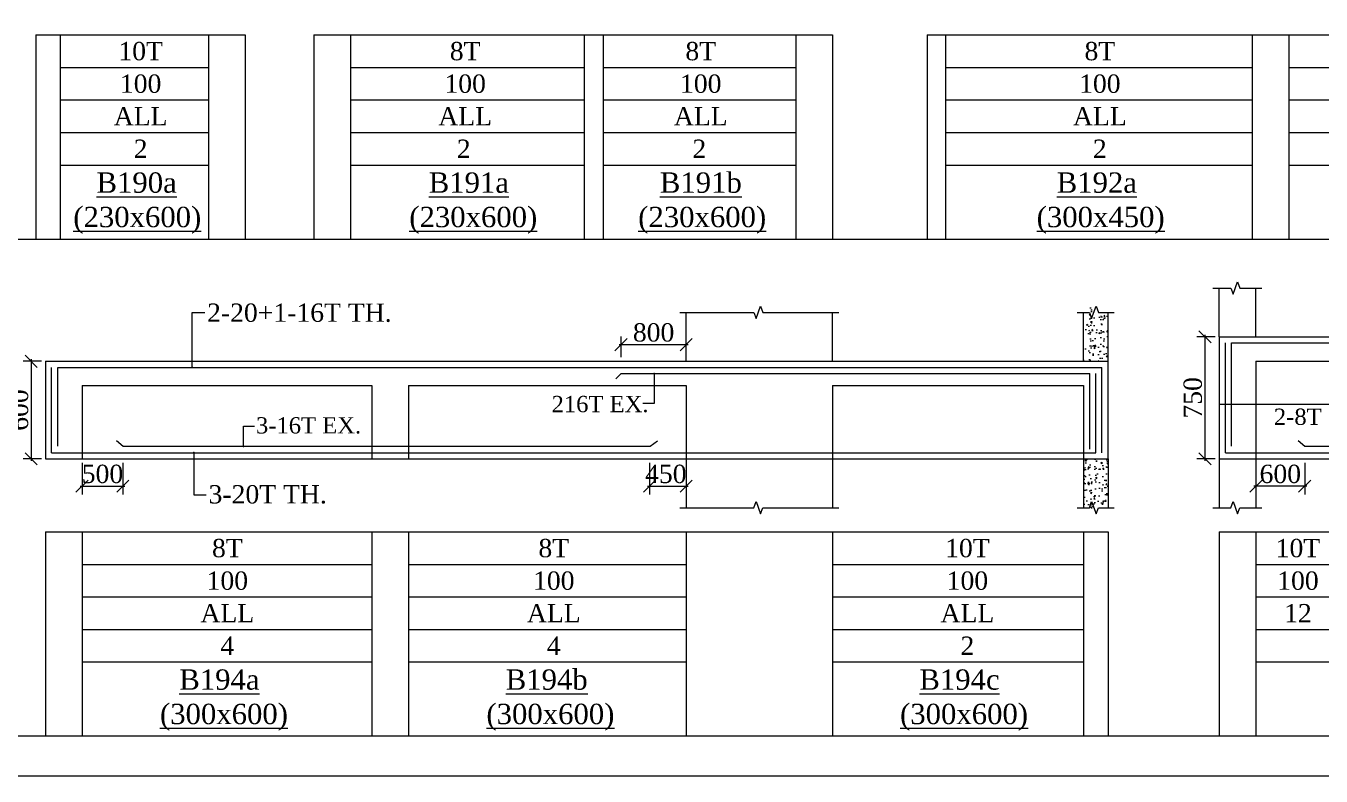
# Model space of a CAD drawing. Header units: millimetres. Extents: x 9781889 to 10654170, y -7852491 to -7608561.
# Drawn here: x 10499158 to 10515077, y -7801878 to -7792657 of the extents above; entities that cross this region are included whole.
import ezdxf
from ezdxf.enums import TextEntityAlignment as Align

# ---------------------------------------------------------------- set-up
doc = ezdxf.new("R2010")
doc.units = ezdxf.units.MM
doc.header["$LTSCALE"] = 10
doc.header["$PDMODE"] = 3
doc.linetypes.add('HIDDEN', pattern=[0.375, 0.25, -0.125])
for name, color, linetype, lineweight in [('S-CUT OUT LINE', 9, 'Continuous', 0), ('S-DIM L.S.', 7, 'Continuous', 0), ('S-HATCH', 8, 'Continuous', 0), ('S-L.S.SECTION', 5, 'Continuous', 0), ('S-L.S.SLAB LINE', 252, 'HIDDEN', 0), ('S-L.S.STEEL', 1, 'Continuous', 9), ('S-L.S.STEEL 1', 6, 'Continuous', 0), ('S-SECTION MARK', 7, 'Continuous', 0), ('S-SHEET', 251, 'Continuous', 0), ('S-TEXT', 7, 'Continuous', 0), ('S-TEXT L.S. BEAM NO.', 30, 'Continuous', 0), ('S-TEXT. L.S.', 7, 'Continuous', 0)]:
    doc.layers.add(name, color=color, linetype=linetype, lineweight=lineweight)
doc.styles.add('135', font='arial.ttf', dxfattribs={"width": 0.8, "height": 135})
doc.styles.get("Standard").update_dxf_attribs({"font": 'arial.ttf'})
doc.styles.add('TEXT', font='times.ttf')
doc.dimstyles.new('75', dxfattribs={"dimtxt": 135, "dimasz": 90, "dimexe": 0.1, "dimexo": 0.03, "dimgap": 0.09, "dimtad": 1, "dimdec": 0, "dimzin": 0, "dimdsep": 46, "dimtxsty": '135', "dimblk": 'ARCHTICK', "dimcen": 0.09, "dimclrd": 256, "dimclre": 256, "dimclrt": 256, "dimadec": 0, "dimazin": 0, "dimtfac": 1, "dimtdec": 0, "dimtofl": 0, "dimtmove": 1, "dimatfit": 3, "dimldrblk": 'DOTSMALL', "dimfxl": 1, "dimtolj": 1, "dimtzin": 0, "dimlwd": -1, "dimlwe": -1, "dimarcsym": 0})
doc.dimstyles.new('SETU_1', dxfattribs={"dimtxt": 200, "dimasz": 150, "dimexe": 100, "dimexo": 50, "dimgap": 35, "dimtad": 1, "dimdec": 0, "dimzin": 0, "dimdsep": 46, "dimtxsty": 'Standard', "dimblk": 'OBLIQUE', "dimcen": 150, "dimdle": 25, "dimclrd": 256, "dimclre": 7, "dimclrt": 256, "dimadec": 0, "dimazin": 0, "dimtfac": 1, "dimtdec": 0, "dimtofl": 0, "dimtmove": 1, "dimatfit": 3, "dimfxl": 1, "dimtolj": 1, "dimtzin": 0, "dimlwd": -1, "dimlwe": 5, "dimarcsym": 1})
pattern_1 = [(50, (472587.04, 27763.1), (182.184669, -15.9390855), [19.05, -209.55]), (355, (472587.04, 27763.1), (-35.2434214, 191.0568452), [15.24, -167.6405842]), (100.4514447, (472602.22, 27761.77), (146.941247, 175.117752), [16.1900088, -178.0902446]), (46.1842, (472587.04, 27813.9), (271.079041, -42.042328), [28.575, -314.325]), (96.6355576, (472609.63, 27810.4), (237.404134, 247.4261246), [24.285023, -267.135608]), (351.1841512, (472587.04, 27813.9), (237.404134, 247.4261246), [22.859967, -251.459732]), (21, (472612.44, 27801.2), (151.6143913, -102.2651982), [19.05, -209.55]), (326, (472612.44, 27801.2), (61.8020283, 184.187966), [15.24, -167.64]), (71.451445, (472625.07, 27792.68), (213.4164193, 81.922769), [16.1900088, -178.0899376]), (37.5, (472587.04, 27763.1), (3.08860325, 84.55503887), [0, -165.608, 0, -170.18, 0, -168.275]), (7.5, (472587.04, 27763.1), (66.8196625, 100.1805748), [0, -97.028, 0, -161.798, 0, -64.135]), (327.5, (472530.395, 27763.1), (135.59059517, -5.728744), [0, -63.5, 0, -198.12, 0, -262.89]), (317.5, (472505, 27763.1), (148.1291814, 25.426491), [0, -82.55, 0, -131.572, 0, -186.69])]

# ---------------------------------------------------------------- blocks, each defined once
blk = doc.blocks.new('_ArchTick')
at = {"color": 0, "linetype": 'ByBlock', "const_width": 0.15}
blk.add_lwpolyline([(-0.5, -0.5), (0.5, 0.5)], dxfattribs=at)
blk = doc.blocks.new('_Oblique')
at = {"color": 0, "linetype": 'ByBlock', "lineweight": -2}
blk.add_line((-0.5, -0.5), (0.5, 0.5), dxfattribs=at)
blk = doc.blocks.new('*D1066')
at = {"layer": 'Defpoints', "color": 0, "transparency": 16777216}
for p in [(10499398, -7796779), (10499223, -7797979), (10499398, -7797979)]:
    blk.add_point(p, dxfattribs=at)
at = {"layer": 'S-DIM L.S.', "transparency": 16777216}
blk.add_line((10499223, -7796754), (10499223, -7798004), dxfattribs=at)
at = {"layer": 'S-DIM L.S.', "color": 7, "lineweight": 5, "transparency": 16777216}
for p, q in [((10499348, -7796779), (10499123, -7796779)), ((10499348, -7797979), (10499123, -7797979))]:
    blk.add_line(p, q, dxfattribs=at)
at = {"layer": 'S-DIM L.S.', "transparency": 16777216, "xscale": 150, "yscale": 150, "zscale": 150}
for p, rotation in [((10499223, -7796779), 90), ((10499223, -7797979), 270)]:
    blk.add_blockref('_Oblique', p, dxfattribs=dict(at, rotation=rotation))
at = {"layer": 'S-DIM L.S.', "transparency": 16777216, "insert": (10499074, -7797379), "char_height": 225, "attachment_point": 5, "rotation": 90, "style": 'TEXT'}
blk.add_mtext('\\A1;600', dxfattribs=at)
blk = doc.blocks.new('*D1073')
at = {"layer": 'Defpoints', "color": 0, "transparency": 16777216}
for p in [(10513826, -7796479), (10513650, -7797979), (10513826, -7797979)]:
    blk.add_point(p, dxfattribs=at)
at = {"layer": 'S-DIM L.S.', "color": 7, "lineweight": 5, "transparency": 16777216}
for p, q in [((10513776, -7796479), (10513550, -7796479)), ((10513776, -7797979), (10513550, -7797979))]:
    blk.add_line(p, q, dxfattribs=at)
at = {"layer": 'S-DIM L.S.', "transparency": 16777216}
blk.add_line((10513650, -7796454), (10513650, -7798004), dxfattribs=at)
at = {"layer": 'S-DIM L.S.', "transparency": 16777216, "xscale": 150, "yscale": 150, "zscale": 150}
for p, rotation in [((10513650, -7796479), 90), ((10513650, -7797979), 270)]:
    blk.add_blockref('_Oblique', p, dxfattribs=dict(at, rotation=rotation))
at = {"layer": 'S-DIM L.S.', "transparency": 16777216, "insert": (10513501, -7797229), "char_height": 225, "attachment_point": 5, "rotation": 90, "style": 'TEXT'}
blk.add_mtext('\\A1;750', dxfattribs=at)
blk = doc.blocks.new('*D1075')
at = {"layer": 'Defpoints', "color": 0, "transparency": 16777216}
for p in [(10514276, -7797979, 0), (10514876, -7797979, 0), (10514276, -7798315)]:
    blk.add_point(p, dxfattribs=at)
at = {"layer": 'S-DIM L.S.', "color": 7, "lineweight": 5, "transparency": 16777216}
for p, q in [((10514276, -7798029), (10514276, -7798415)), ((10514876, -7798029), (10514876, -7798415))]:
    blk.add_line(p, q, dxfattribs=at)
at = {"layer": 'S-DIM L.S.', "transparency": 16777216}
blk.add_line((10514901, -7798315), (10514251, -7798315), dxfattribs=at)
at = {"layer": 'S-DIM L.S.', "transparency": 16777216, "xscale": 150, "yscale": 150, "zscale": 150, "rotation": 180}
blk.add_blockref('_Oblique', (10514276, -7798315), dxfattribs=at)
at = {"layer": 'S-DIM L.S.', "transparency": 16777216, "xscale": 150, "yscale": 150, "zscale": 150}
blk.add_blockref('_Oblique', (10514876, -7798315), dxfattribs=at)
at = {"layer": 'S-DIM L.S.', "transparency": 16777216, "insert": (10514576, -7798165), "char_height": 225, "attachment_point": 5, "style": 'TEXT'}
blk.add_mtext('\\A1;600', dxfattribs=at)
blk = doc.blocks.new('*D1218')
at = {"layer": 'Defpoints', "color": 0, "transparency": 16777216}
for p in [(10507273, -7796575), (10506473, -7796779, 0), (10507273, -7796779, 0)]:
    blk.add_point(p, dxfattribs=at)
at = {"layer": 'S-DIM L.S.', "transparency": 16777216}
blk.add_line((10506448, -7796575), (10507298, -7796575), dxfattribs=at)
at = {"layer": 'S-DIM L.S.', "color": 7, "lineweight": 5, "transparency": 16777216}
for p, q in [((10506473, -7796729), (10506473, -7796475)), ((10507273, -7796729), (10507273, -7796475))]:
    blk.add_line(p, q, dxfattribs=at)
at = {"layer": 'S-DIM L.S.', "transparency": 16777216, "xscale": 150, "yscale": 150, "zscale": 150, "rotation": 180}
blk.add_blockref('_Oblique', (10506473, -7796575), dxfattribs=at)
at = {"layer": 'S-DIM L.S.', "transparency": 16777216, "xscale": 150, "yscale": 150, "zscale": 150}
blk.add_blockref('_Oblique', (10507273, -7796575), dxfattribs=at)
at = {"layer": 'S-DIM L.S.', "transparency": 16777216, "insert": (10506873, -7796426), "char_height": 225, "attachment_point": 5, "style": 'TEXT'}
blk.add_mtext('\\A1;800', dxfattribs=at)
blk = doc.blocks.new('*D1219')
at = {"layer": 'Defpoints', "color": 0, "transparency": 16777216}
for p in [(10506823, -7797979, 0), (10507273, -7797979, 0), (10507273, -7798315)]:
    blk.add_point(p, dxfattribs=at)
at = {"layer": 'S-DIM L.S.', "color": 7, "lineweight": 5, "transparency": 16777216}
for p, q in [((10506823, -7798029), (10506823, -7798415)), ((10507273, -7798029), (10507273, -7798415))]:
    blk.add_line(p, q, dxfattribs=at)
at = {"layer": 'S-DIM L.S.', "transparency": 16777216}
blk.add_line((10506798, -7798315), (10507298, -7798315), dxfattribs=at)
at = {"layer": 'S-DIM L.S.', "transparency": 16777216, "xscale": 150, "yscale": 150, "zscale": 150, "rotation": 180}
blk.add_blockref('_Oblique', (10506823, -7798315), dxfattribs=at)
at = {"layer": 'S-DIM L.S.', "transparency": 16777216, "xscale": 150, "yscale": 150, "zscale": 150}
blk.add_blockref('_Oblique', (10507273, -7798315), dxfattribs=at)
at = {"layer": 'S-DIM L.S.', "transparency": 16777216, "insert": (10507023, -7798165), "char_height": 225, "attachment_point": 5, "style": 'TEXT'}
blk.add_mtext('\\A1;450', dxfattribs=at)
blk = doc.blocks.new('*D1220')
at = {"layer": 'Defpoints', "color": 0, "transparency": 16777216}
for p in [(10499848, -7797979, 0), (10500349, -7797979, 0), (10500349, -7798315)]:
    blk.add_point(p, dxfattribs=at)
at = {"layer": 'S-DIM L.S.', "color": 7, "lineweight": 5, "transparency": 16777216}
for p, q in [((10499848, -7798029), (10499848, -7798415)), ((10500349, -7798029), (10500349, -7798415))]:
    blk.add_line(p, q, dxfattribs=at)
at = {"layer": 'S-DIM L.S.', "transparency": 16777216}
blk.add_line((10499823, -7798315), (10500374, -7798315), dxfattribs=at)
at = {"layer": 'S-DIM L.S.', "transparency": 16777216, "xscale": 150, "yscale": 150, "zscale": 150, "rotation": 180}
blk.add_blockref('_Oblique', (10499848, -7798315), dxfattribs=at)
at = {"layer": 'S-DIM L.S.', "transparency": 16777216, "xscale": 150, "yscale": 150, "zscale": 150}
blk.add_blockref('_Oblique', (10500349, -7798315), dxfattribs=at)
at = {"layer": 'S-DIM L.S.', "transparency": 16777216, "insert": (10500099, -7798165), "char_height": 225, "attachment_point": 5, "style": 'TEXT'}
blk.add_mtext('\\A1;500', dxfattribs=at)

msp = doc.modelspace()

# ---------------------------------------------------------------- hatches: boundary and pattern name
at = {"layer": 'S-HATCH'}
h = msp.add_hatch(dxfattribs=at)
h.set_pattern_fill('AR-CONC', color=256)
h.set_pattern_definition(pattern_1)
h.paths.add_polyline_path([(10512158.3, -7796178.8), (10512158.3, -7796778.8), (10512458.3, -7796778.8), (10512458.3, -7796178.8), (10512270.5, -7796178.8), (10512242.6, -7796101.9), (10512186.6, -7796255.6), (10512158.7, -7796178.8)])
h = msp.add_hatch(dxfattribs=at)
h.set_pattern_fill('AR-CONC', color=256)
h.set_pattern_definition(pattern_1)
h.paths.add_polyline_path([(10512158.3, -7797978.8), (10512158.3, -7798578.8), (10512158.7, -7798578.8), (10512186.6, -7798501.9), (10512242.6, -7798655.6), (10512270.5, -7798578.8), (10512458.3, -7798578.8), (10512458.3, -7797978.8)])

# ---------------------------------------------------------------- linework, layer by layer
at = {"layer": 'S-CUT OUT LINE', "color": 5, "elevation": 0}
for points in [[(10513747.4, -7795878.8), (10513967, -7795878.8), (10513995, -7795955.6), (10514050.9, -7795801.9), (10514078.9, -7795878.8), (10514350.7, -7795878.8)], [(10507195.1, -7796178.8), (10508103.7, -7796178.8), (10508131.6, -7796255.6), (10508187.6, -7796101.9), (10508215.5, -7796178.8), (10509148.3, -7796178.8)], [(10512080.1, -7796178.8), (10512228.7, -7796178.8), (10512256.6, -7796255.6), (10512312.6, -7796101.9), (10512340.5, -7796178.8), (10512533.3, -7796178.8)], [(10507195.1, -7798578.8), (10508103.7, -7798578.8), (10508131.6, -7798501.9), (10508187.6, -7798655.6), (10508215.5, -7798578.8), (10509148.3, -7798578.8)], [(10512080.1, -7798578.8), (10512228.7, -7798578.8), (10512256.6, -7798501.9), (10512312.6, -7798655.6), (10512340.5, -7798578.8), (10512533.3, -7798578.8)], [(10513747.4, -7798578.8), (10513967, -7798578.8), (10513995, -7798501.9), (10514050.9, -7798655.6), (10514078.9, -7798578.8), (10514350.7, -7798578.8)]]:
    msp.add_lwpolyline(points, dxfattribs=at)
at = {"layer": 'S-L.S.SECTION'}
for p, q in [((10513825.7, -7796478.8, 0), (10513825.7, -7795878.8, 0)), ((10514275.7, -7796478.8, 0), (10514275.7, -7795878.8, 0)), ((10507273.3, -7796778.8, 0), (10507273.3, -7796178.8, 0)), ((10509073.3, -7796778.8, 0), (10509073.3, -7796178.8, 0)), ((10512158.3, -7796778.8, 0), (10512158.3, -7796178.8, 0)), ((10512458.3, -7796778.8, 0), (10512458.3, -7796178.8, 0)), ((10513825.6, -7796478.8, 0), (10520560.8, -7796478.8, 0)), ((10513825.7, -7796478.8, 0), (10513825.7, -7797978.8, 0)), ((10499398.4, -7796778.8, 0), (10512458.3, -7796778.8, 0)), ((10499398.5, -7796778.8, 0), (10499398.5, -7797978.8, 0)), ((10512458.3, -7797978.8, 0), (10512458.3, -7796778.8, 0)), ((10499398.4, -7797978.8, 0), (10512458.3, -7797978.8, 0)), ((10507273.3, -7797978.8, 0), (10507273.3, -7798578.8, 0)), ((10509073.3, -7797978.8, 0), (10509073.3, -7798578.8, 0)), ((10512158.3, -7797978.8, 0), (10512158.3, -7798578.8, 0)), ((10512458.3, -7797978.8, 0), (10512458.3, -7798578.8, 0)), ((10513825.6, -7797978.8, 0), (10525564.6, -7797978.8, 0)), ((10513825.7, -7797978.8, 0), (10513825.7, -7798578.8, 0)), ((10514275.7, -7797978.8, 0), (10514275.7, -7798578.8, 0))]:
    msp.add_line(p, q, dxfattribs=at)
at = {"layer": 'S-L.S.SLAB LINE', "ltscale": 0.3}
for p, q in [((10513825.6, -7796778.8, 0), (10513825.7, -7796778.8, 0)), ((10514275.8, -7796778.8, 0), (10516255.8, -7796778.8, 0)), ((10514275.8, -7796778.8, 0), (10514275.8, -7797978.8, 0)), ((10499398.4, -7797078.8, 0), (10499398.5, -7797078.8, 0)), ((10499848.5, -7797078.8, 0), (10503410.6, -7797078.8, 0)), ((10499848.5, -7797078.8, 0), (10499848.5, -7797978.8, 0)), ((10503410.6, -7797078.8, 0), (10503410.6, -7797978.8, 0)), ((10503860.6, -7797078.8, 0), (10507273.3, -7797078.8, 0)), ((10503860.6, -7797078.8, 0), (10503860.6, -7797978.8, 0)), ((10507273.3, -7797078.8, 0), (10507273.3, -7797978.8, 0)), ((10509073.3, -7797078.8, 0), (10512158.3, -7797078.8, 0)), ((10509073.3, -7797078.8, 0), (10509073.3, -7797978.8, 0)), ((10512158.3, -7797078.8, 0), (10512158.3, -7797978.8, 0))]:
    msp.add_line(p, q, dxfattribs=at)
at = {"layer": 'S-L.S.STEEL'}
for p, q in [((10513900.6, -7797903.8, 0), (10513900.6, -7796553.8, 0)), ((10499473.4, -7797903.8, 0), (10499473.4, -7796853.8, 0)), ((10499548.4, -7796853.8, 0), (10512383.3, -7796853.8, 0)), ((10499548.4, -7797824.1, 0), (10499548.4, -7796853.8, 0)), ((10512383.3, -7797903.8, 0), (10512383.3, -7796853.8, 0)), ((10506473.3, -7796928.8, 0), (10506410.1, -7796995.6, 0)), ((10506473.3, -7796928.8, 0), (10512233.3, -7796928.8, 0)), ((10512233.3, -7797860.3, 0), (10512233.3, -7796928.8, 0)), ((10512308.3, -7797903.8, 0), (10512308.3, -7796928.8, 0)), ((10499473.4, -7797903.8, 0), (10512308.3, -7797903.8, 0)), ((10513900.6, -7797903.8, 0), (10525493.7, -7797903.8, 0))]:
    msp.add_line(p, q, dxfattribs=at)
at = {"layer": 'S-L.S.STEEL', "elevation": 0}
for points in [[(10506920.6, -7797760.5), (10506831.1, -7797828.8), (10500354.3, -7797828.8), (10500272.3, -7797758)], [(10518250.2, -7797760.5), (10518160.7, -7797828.8), (10514875.9, -7797828.8), (10514793.9, -7797758)]]:
    msp.add_lwpolyline(points, dxfattribs=at)
at = {"layer": 'S-L.S.STEEL'}
msp.add_polyline3d([(10513975.6, -7797824.1, 0), (10513975.6, -7796553.8, 0), (10520486.7, -7796553.8, 0), (10520486.7, -7797823.7, 0)], dxfattribs=at)
at = {"layer": 'S-L.S.STEEL 1'}
msp.add_line((10513825.7, -7797308.4, 0), (10520486.7, -7797308.4, 0), dxfattribs=at)
at = {"layer": 'S-SHEET'}
for p, q in [((10499278.4, -7792767.3, 0), (10501853.4, -7792767.3, 0)), ((10499278.4, -7792767.3, 0), (10499278.4, -7795276.6, 0)), ((10499578.4, -7792767.3, 0), (10499578.4, -7795276.6, 0)), ((10501403.4, -7792767.3, 0), (10501403.4, -7795276.6, 0)), ((10501853.4, -7792767.3, 0), (10501853.4, -7795276.6, 0)), ((10502696.2, -7792767.3, 0), (10509071.2, -7792767.3, 0)), ((10502696.2, -7792767.3, 0), (10502696.2, -7795276.6, 0)), ((10503146.2, -7792767.3, 0), (10503146.2, -7795276.6, 0)), ((10506021.2, -7792767.3, 0), (10506021.2, -7795276.6, 0)), ((10506251.2, -7792767.3, 0), (10506251.2, -7795276.6, 0)), ((10508621.2, -7792767.3, 0), (10508621.2, -7795276.6, 0)), ((10509071.2, -7792767.3, 0), (10509071.2, -7795276.6, 0)), ((10510235.9, -7792767.3, 0), (10510235.9, -7795276.6, 0)), ((10510235.9, -7792767.3, 0), (10537793.8, -7792767.3, 0)), ((10510461.8, -7792767.3, 0), (10510461.8, -7795276.6, 0)), ((10514228.8, -7792767.3, 0), (10514228.8, -7795276.6, 0)), ((10514678.8, -7792767.3, 0), (10514678.8, -7795276.6, 0)), ((10499578.4, -7793167.3, 0), (10501403.4, -7793167.3, 0)), ((10503146.2, -7793167.3, 0), (10506021.2, -7793167.3, 0)), ((10506251.2, -7793167.3, 0), (10508621.2, -7793167.3, 0)), ((10510461.8, -7793167.3, 0), (10514228.8, -7793167.3, 0)), ((10514678.8, -7793167.3, 0), (10519658.8, -7793167.3, 0)), ((10499578.4, -7793567.3, 0), (10501403.4, -7793567.3, 0)), ((10503146.2, -7793567.3, 0), (10506021.2, -7793567.3, 0)), ((10506251.2, -7793567.3, 0), (10508621.2, -7793567.3, 0)), ((10510461.8, -7793567.3, 0), (10514228.8, -7793567.3, 0)), ((10514678.8, -7793567.3, 0), (10519658.8, -7793567.3, 0)), ((10499578.4, -7793967.3, 0), (10501403.4, -7793967.3, 0)), ((10503146.2, -7793967.3, 0), (10506021.2, -7793967.3, 0)), ((10506251.2, -7793967.3, 0), (10508621.2, -7793967.3, 0)), ((10510461.8, -7793967.3, 0), (10514228.8, -7793967.3, 0)), ((10514678.8, -7793967.3, 0), (10519658.8, -7793967.3, 0)), ((10499578.4, -7794367.3, 0), (10501403.4, -7794367.3, 0)), ((10503146.2, -7794367.3, 0), (10506021.2, -7794367.3, 0)), ((10506251.2, -7794367.3, 0), (10508621.2, -7794367.3, 0)), ((10510461.8, -7794367.3, 0), (10514228.8, -7794367.3, 0)), ((10514678.8, -7794367.3, 0), (10519658.8, -7794367.3, 0)), ((10488158.7, -7795276.6, 0), (10539492.8, -7795276.6, 0)), ((10499278.4, -7795276.6, 0), (10501853.4, -7795276.6, 0)), ((10502696.2, -7795276.6, 0), (10509071.2, -7795276.6, 0)), ((10510235.9, -7795276.6, 0), (10537793.8, -7795276.6, 0)), ((10499398.4, -7798875.3, 0), (10512458.3, -7798875.3, 0)), ((10499398.4, -7798875.3, 0), (10499398.4, -7801384.5, 0)), ((10499848.4, -7798875.3, 0), (10499848.4, -7801384.5, 0)), ((10503410.6, -7798875.3, 0), (10503410.6, -7801384.5, 0)), ((10503860.6, -7798875.3, 0), (10503860.6, -7801384.5, 0)), ((10507273.3, -7798875.3, 0), (10507273.3, -7801384.5, 0)), ((10509073.3, -7798875.3, 0), (10509073.3, -7801384.5, 0)), ((10512158.3, -7798875.3, 0), (10512158.3, -7801384.5, 0)), ((10512458.3, -7798875.3, 0), (10512458.3, -7801384.5, 0)), ((10513825.7, -7798875.3, 0), (10525564.6, -7798875.3, 0)), ((10513825.7, -7798875.3, 0), (10513825.7, -7801384.5, 0)), ((10514275.7, -7798875.3, 0), (10514275.7, -7801384.5, 0)), ((10499848.4, -7799275.3, 0), (10503410.6, -7799275.3, 0)), ((10503860.6, -7799275.3, 0), (10507273.3, -7799275.3, 0)), ((10509073.3, -7799275.3, 0), (10512158.3, -7799275.3, 0)), ((10514275.7, -7799275.3, 0), (10518760.7, -7799275.3, 0)), ((10499848.4, -7799675.3, 0), (10503410.6, -7799675.3, 0)), ((10503860.6, -7799675.3, 0), (10507273.3, -7799675.3, 0)), ((10509073.3, -7799675.3, 0), (10512158.3, -7799675.3, 0)), ((10514275.7, -7799675.3, 0), (10518760.7, -7799675.3, 0)), ((10499848.4, -7800075.3, 0), (10503410.6, -7800075.3, 0)), ((10503860.6, -7800075.3, 0), (10507273.3, -7800075.3, 0)), ((10509073.3, -7800075.3, 0), (10512158.3, -7800075.3, 0)), ((10514275.7, -7800075.3, 0), (10518760.7, -7800075.3, 0)), ((10499848.4, -7800475.3, 0), (10503410.6, -7800475.3, 0)), ((10503860.6, -7800475.3, 0), (10507273.3, -7800475.3, 0)), ((10509073.3, -7800475.3, 0), (10512158.3, -7800475.3, 0)), ((10514275.7, -7800475.3, 0), (10518760.7, -7800475.3, 0)), ((10488158.7, -7801384.5, 0), (10539492.8, -7801384.5, 0)), ((10499398.4, -7801384.5, 0), (10512458.3, -7801384.5, 0)), ((10513825.7, -7801384.5, 0), (10525564.6, -7801384.5, 0))]:
    msp.add_line(p, q, dxfattribs=at)
msp.add_lwpolyline([(10488158.7, -7760218.1), (10539492.8, -7760218.1), (10539492.8, -7801877.7), (10488158.7, -7801877.7)], close=True, dxfattribs=at)

# ---------------------------------------------------------------- texts
at = {"layer": 'S-L.S.STEEL 1', "style": 'TEXT'}
msp.add_text('2-8T SIDE.', height=200, dxfattribs=at).set_placement((10514496.9, -7797561.3))
at = {"layer": 'S-TEXT', "linetype": 'ByBlock', "style": 'TEXT'}
for s, p in [('10T', (10500568.1, -7792967.3, 0)), ('8T', (10504556.7, -7792967.3, 0)), ('8T', (10507452.4, -7792967.3, 0)), ('8T', (10512357.9, -7792967.3, 0)), ('100', (10500568.1, -7793367.3, 0)), ('100', (10504556.7, -7793367.3, 0)), ('100', (10507452.4, -7793367.3, 0)), ('100', (10512357.9, -7793367.3, 0)), ('ALL', (10500568.1, -7793767.3, 0)), ('ALL', (10504556.7, -7793767.3, 0)), ('ALL', (10507452.4, -7793767.3, 0)), ('ALL', (10512357.9, -7793767.3, 0)), ('2', (10500568.1, -7794167.3, 0)), ('2', (10504539.4, -7794167.3, 0)), ('2', (10507435.1, -7794167.3, 0)), ('2', (10512357.9, -7794167.3, 0)), ('8T', (10501633.6, -7799075.3, 0)), ('8T', (10505646, -7799075.3, 0)), ('10T', (10510729.9, -7799075.3, 0)), ('10T', (10514792.8, -7799075.3, 0)), ('100', (10501633.6, -7799475.3, 0)), ('100', (10505646, -7799475.3, 0)), ('100', (10510729.9, -7799475.3, 0)), ('100', (10514792.8, -7799475.3, 0)), ('ALL', (10501633.6, -7799875.3, 0)), ('ALL', (10505646, -7799875.3, 0)), ('ALL', (10510729.9, -7799875.3, 0)), ('12', (10514792.8, -7799875.3, 0)), ('4', (10501633.6, -7800275.3, 0)), ('4', (10505646, -7800275.3, 0)), ('2', (10510729.9, -7800275.3, 0))]:
    msp.add_text(s, height=225, dxfattribs=at).set_placement(p, align=Align.MIDDLE_CENTER)
at = {"layer": 'S-TEXT L.S. BEAM NO.', "color": 1, "linetype": 'ByBlock', "style": 'TEXT'}
for s, p in [('%%UB190a', (10500026.2, -7794708, 0)), ('%%UB191a', (10504109.1, -7794708, 0)), ('%%UB191b', (10506950.2, -7794708, 0)), ('%%U(230x600)', (10499740.3, -7795131, 0)), ('%%U(230x600)', (10503870.2, -7795131, 0)), ('%%U(230x600)', (10506683.8, -7795131, 0))]:
    msp.add_text(s, height=250, dxfattribs=at).set_placement(p)
at = {"layer": 'S-TEXT L.S. BEAM NO.', "color": 35, "linetype": 'ByBlock', "style": 'TEXT'}
for s, p in [('%%UB192a', (10511827.8, -7794708, 0)), ('%%U(300x450)', (10511581.6, -7795131, 0))]:
    msp.add_text(s, height=250, dxfattribs=at).set_placement(p)
at = {"layer": 'S-TEXT L.S. BEAM NO.', "linetype": 'ByBlock', "style": 'TEXT'}
for s, p in [('%%UB194a', (10501043.2, -7800815.9, 0)), ('%%UB194b', (10505055.7, -7800815.9, 0)), ('%%UB194c', (10510139.6, -7800815.9, 0)), ('%%U(300x600)', (10500805.8, -7801238.9, 0)), ('%%U(300x600)', (10504818.2, -7801238.9, 0)), ('%%U(300x600)', (10509902.1, -7801238.9, 0))]:
    msp.add_text(s, height=250, dxfattribs=at).set_placement(p)
at = {"layer": 'S-TEXT. L.S.', "style": 'TEXT'}
for s, height, p in [('2-20+1-16T TH.', 225, (10501384.7, -7796294.5, 0)), ('216T EX.', 200, (10505618.9, -7797404.9, 0)), ('3-16T EX.', 200, (10501985.8, -7797666.7, 0)), ('3-20T TH.', 225, (10501403.1, -7798526.6, 0))]:
    msp.add_text(s, height=height, dxfattribs=at).set_placement(p)

# ---------------------------------------------------------------- dimensions: what is measured, and where the dimension line sits
at = {"layer": 'S-DIM L.S.'}
dim = msp.add_linear_dim(base=(10507273.3, -7796575, 0), p1=(10506473.3, -7796778.8, 0), p2=(10507273.3, -7796778.8, 0), angle=180, dimstyle='SETU_1', override={"dimtxt": 225, "dimtxsty": 'TEXT'}, dxfattribs=at)
dim.commit()
dim.dimension.update_dxf_attribs({"geometry": '*D1218', "text_midpoint": (10506873.3, -7796425.5, 0)})
at = {"layer": 'S-DIM L.S.', "color": 7}
for base, p1, p2, picture, middle in [((10513650.5, -7797978.8, 0), (10513825.6, -7796478.8, 0), (10513825.6, -7797978.8, 0), '*D1073', (10513500.7, -7797228.8, 0)), ((10499223.3, -7797978.8, 0), (10499398.4, -7796778.8, 0), (10499398.4, -7797978.8, 0), '*D1066', (10499073.8, -7797378.8, 0))]:
    dim = msp.add_linear_dim(base=base, p1=p1, p2=p2, angle=90, dimstyle='SETU_1', override={"dimtxt": 225, "dimlfac": 0.5, "dimtxsty": 'TEXT'}, dxfattribs=at)
    dim.commit()
    dim.dimension.update_dxf_attribs({"geometry": picture, "text_midpoint": middle})
at = {"layer": 'S-DIM L.S.'}
for base, p1, p2, picture, middle in [((10500348.6, -7798314.8, 0), (10499848.5, -7797978.8, 0), (10500348.6, -7797978.8, 0), '*D1220', (10500098.5, -7798314.8, 0)), ((10507272.7, -7798314.8, 0), (10506822.6, -7797978.8, 0), (10507272.7, -7797978.8, 0), '*D1219', (10507022.7, -7798314.8, 0))]:
    dim = msp.add_linear_dim(base=base, p1=p1, p2=p2, angle=180, dimstyle='SETU_1', override={"dimtxt": 225, "dimtxsty": 'TEXT'}, dxfattribs=at)
    dim.commit()
    dim.dimension.update_dxf_attribs({"geometry": picture, "text_midpoint": middle, "dimtype": 160})
dim = msp.add_linear_dim(base=(10514275.8, -7798314.8, 0), p1=(10514875.9, -7797978.8, 0), p2=(10514275.8, -7797978.8, 0), dimstyle='SETU_1', override={"dimtxt": 225, "dimtxsty": 'TEXT'}, dxfattribs=at)
dim.commit()
dim.dimension.update_dxf_attribs({"geometry": '*D1075', "text_midpoint": (10514575.8, -7798314.8, 0), "dimtype": 160})

# ---------------------------------------------------------------- leaders
at = {"layer": 'S-SECTION MARK'}
for points in [[(10501203.1, -7796853.8, 0), (10501203.1, -7796179.3, 0), (10501355.6, -7796179.3, 0)], [(10506878.4, -7796928.8, 0), (10506878.4, -7797299.7, 0), (10506739, -7797299.7, 0)], [(10501831.9, -7797828.8, 0), (10501831.9, -7797576.4, 0), (10501967.3, -7797576.4, 0)], [(10501221.4, -7797899.8, 0), (10501221.4, -7798421.8, 0), (10501374, -7798421.8, 0)]]:
    msp.add_leader(points, dimstyle='75', override={"dimasz": 75}, dxfattribs=at)

doc.saveas('drawing.dxf')
